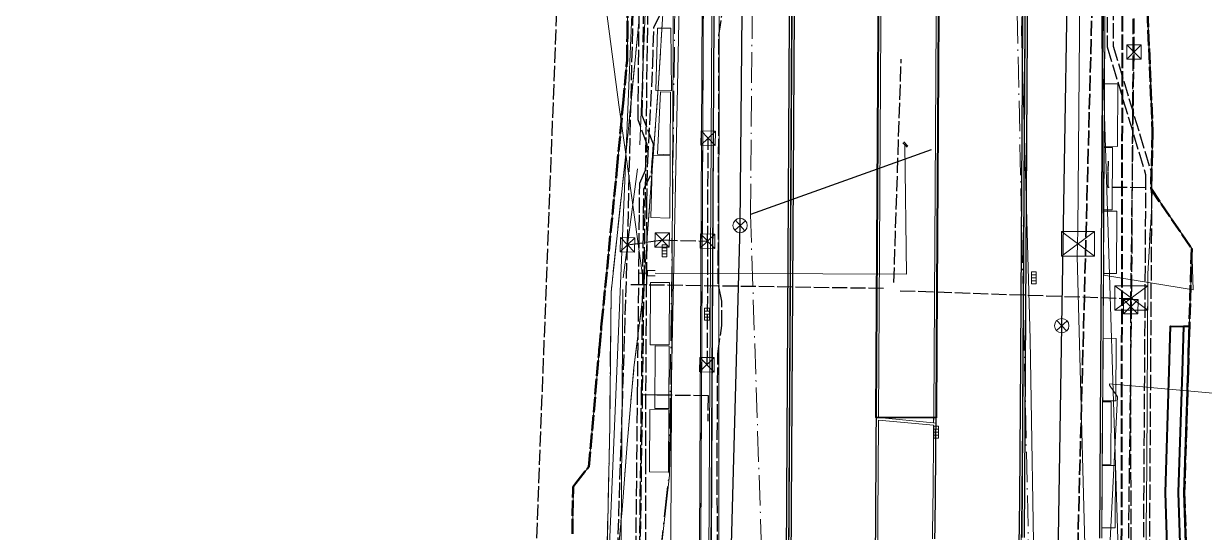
# Model space of a CAD drawing. Header units: metres. Extents: x 105014 to 106600, y 111320 to 118425.
# Drawn here: x 106060 to 106158.4, y 116085.7 to 116128.1 of the extents above; entities that cross this region are included whole.
import ezdxf

# ---------------------------------------------------------------- set-up
doc = ezdxf.new("R2010")
doc.units = ezdxf.units.M
doc.linetypes.add('DASHDOT', pattern=[3.556, 2.54, -0.508, 0, -0.508])
doc.linetypes.add('DASHED', pattern=[1.524, 1.27, -0.254])
for name, color, linetype, lineweight in [('00-BASE-LIMITE', 7, 'DASHED', 50), ('00-BASE-UE', 42, 'DASHED', 25), ('10-PAV-CALZADA-BRT', 12, 'CONTINUOUS', 30), ('10-PAV-CALZADA-MIXTA', 8, 'CONTINUOUS', 30), ('10-PAV-CICLORUTA', 76, 'CONTINUOUS', 18), ('10-PAV-ESTACION-TM', 1, 'CONTINUOUS', 40), ('10-PAV-SARDINEL', 252, 'CONTINUOUS', 13), ('20-EP-ZONA-DURA', 253, 'CONTINUOUS', 13), ('20-EP-ZONA-VERDE', 84, 'CONTINUOUS', 13), ('30-RED-ENEL-NODOS', 11, 'CONTINUOUS', 13), ('30-RED-ENEL-PROY', 1, 'DASHED', 25), ('30-RED-ETB-CAMARA', 151, 'CONTINUOUS', 13), ('30-RED-ETB-EXIST', 145, 'CONTINUOUS', 13), ('30-RED-ETB-PROY', 5, 'DASHED', 25), ('30-RED-MOVISTAR-PROY', 4, 'DASHED', 25), ('30-RED-VANTI-EXIST', 52, 'CONTINUOUS', 13), ('30-RED-VANTI-PROY', 2, 'DASHED', 25), ('30-RED-VANTI-RETIRO', 8, 'DASHDOT', 13), ('35-RH-ACUE-DOMICILIARIA', 152, 'CONTINUOUS', 9), ('35-RH-ACUE-MATRIZ-PJ', 150, 'DASHED', 40), ('35-RH-ACUE-MENOR-EXIST', 151, 'CONTINUOUS', 13), ('35-RH-ACUE-MENOR-PROY', 5, 'DASHED', 25), ('35-RH-PLUV-COLECTOR', 96, 'CONTINUOUS', 30), ('35-RH-PLUV-NODOS', 94, 'CONTINUOUS', 13), ('35-RH-PLUV-RETIRO', 8, 'DASHDOT', 13), ('35-RH-SUDS-ZONAS', 92, 'CONTINUOUS', 20), ('36-RH-SAN-COLECTOR-PROY', 6, 'DASHED', 35), ('50-EST-MURO-CONTENCION', 34, 'CONTINUOUS', 40), ('60-PREDIAL-LOTE', 42, 'CONTINUOUS', 13)]:
    doc.layers.add(name, color=color, linetype=linetype, lineweight=lineweight)

# ---------------------------------------------------------------- blocks, each defined once
blk = doc.blocks.new('CAM_ETB_T_13')
for p, q in [((-1.375, -1.025), (1.375, 1.025)), ((-1.375, 1.025), (1.375, -1.025))]:
    blk.add_line(p, q)
blk.add_lwpolyline([(-1.375, -1.025), (1.375, -1.025), (1.375, 1.025), (-1.375, 1.025)], close=True)
blk = doc.blocks.new('CAJA_ENEL')
for p, q in [((-0.6, -0.6), (0.6, 0.6)), ((-0.6, 0.6), (0.6, -0.6))]:
    blk.add_line(p, q)
blk.add_lwpolyline([(-0.6, -0.6), (0.6, -0.6), (0.6, 0.6), (-0.6, 0.6)], close=True)
blk = doc.blocks.new('SUMIDERO')
for p, q in [((-0.25, -0.2), (-0.25, 0.2)), ((0, -0.2), (0, 0.2)), ((0.25, -0.2), (0.25, 0.2))]:
    blk.add_line(p, q)
blk.add_lwpolyline([(-0.5, -0.2), (0.5, -0.2), (0.5, 0.2), (-0.5, 0.2)], close=True)
blk = doc.blocks.new('POZO_PLUV')
for p, q in [((-0.42, -0.42), (0.42, 0.42)), ((-0.42, 0.42), (0.42, -0.42))]:
    blk.add_line(p, q)
blk.add_circle((0, 0), 0.6)

msp = doc.modelspace()

# ---------------------------------------------------------------- linework, layer by layer
at = {"layer": '00-BASE-LIMITE'}
for points in [[(106154.3655, 116229.1179), (106153.7019, 116138.9795), (106153.4883, 116134.0007), (106153.6553, 116129.0427), (106154.0813, 116119.0099), (106153.9445, 116114.2991), (106157.3429, 116109.3175), (106157.0297, 116099.0699), (106156.7217, 116088.9849), (106157.1733, 116074.7187), (106157.2783, 116068.9017), (106157.0097, 116048.3165), (106155.2849, 116031.4089), (106154.9143, 116027.6511), (106155.0377, 116026.0231), (106144.8409, 116017.1951), (106143.1509, 116012.0663), (106141.4085, 116007.1649)], [(106105.7079, 116085.5379), (106105.7659, 116089.1389), (106105.7713, 116089.4799), (106105.8195, 116089.5407), (106106.0003, 116089.7687), (106107.0771, 116091.1271), (106107.9319, 116100.6777), (106107.9551, 116100.9359), (106107.9645, 116101.0423), (106108.0953, 116102.5025), (106108.0958, 116102.5078), (106108.1187, 116102.7644), (106108.1441, 116103.0477), (106109.3837, 116115.536), (106109.4179, 116115.8817), (106109.9387, 116121.4264), (106110.2311, 116124.5415), (106110.2759, 116125.0181), (106110.2907, 116127.0213), (106110.3291, 116132.2269)]]:
    msp.add_lwpolyline(points, dxfattribs=at)
at = {"layer": '00-BASE-UE'}
for points in [[(106105.7079, 116085.5379), (106105.7659, 116089.1389), (106105.7713, 116089.4799), (106105.8195, 116089.5407), (106106.0003, 116089.7687), (106107.0771, 116091.1271), (106107.9319, 116100.6777), (106107.9551, 116100.9359), (106107.9645, 116101.0423), (106108.0953, 116102.5025), (106108.0959, 116102.5079), (106108.1187, 116102.7645), (106108.1441, 116103.0477), (106109.3837, 116115.5361), (106109.4179, 116115.8817), (106109.9387, 116121.4265), (106110.2311, 116124.5415), (106110.2759, 116125.0181), (106110.2907, 116127.0213), (106110.3291, 116132.2269)], [(106153.6553, 116129.0427), (106154.0813, 116119.0099), (106153.9445, 116114.2991), (106157.3429, 116109.3175), (106157.0297, 116099.0699), (106156.7217, 116088.9849), (106157.1733, 116074.7187)]]:
    msp.add_lwpolyline(points, dxfattribs=at)
at = {"layer": '10-PAV-CALZADA-BRT'}
for points in [[(106123.9251, 116078.3809), (106124.6791, 116202.7061)], [(106131.6791, 116202.6635), (106130.9249, 116078.3381)], [(106135.9271, 116085.1419), (106135.9427, 116086.1027), (106135.9565, 116087.0643), (106135.9687, 116088.0265), (106135.9795, 116088.9893), (106135.9891, 116089.9529), (106135.9977, 116090.9187), (106136.0053, 116091.8831), (106136.0123, 116092.8483), (106136.0187, 116093.8141), (106136.0247, 116094.7805), (106136.0307, 116095.7477), (106136.6795, 116202.7235)], [(106143.6793, 116202.6811), (106143.0305, 116095.7049), (106143.0247, 116094.7367), (106143.0185, 116093.7675), (106143.0121, 116092.7979), (106143.0051, 116091.8277), (106142.9975, 116090.8567), (106142.9889, 116089.8871), (106142.9791, 116088.9153), (106142.9681, 116087.9427), (106142.9559, 116086.9695), (106142.9419, 116085.9959), (106142.9261, 116085.0215)]]:
    msp.add_lwpolyline(points, dxfattribs=at)
at = {"layer": '10-PAV-CALZADA-MIXTA'}
for points in [[(106106.0792, 116007.8343), (106106.3145, 116009.7581), (106112.1061, 116032.1974), (106112.943, 116033.2792), (106113.6244, 116034.465), (106114.1376, 116035.7328), (106114.4731, 116037.0587), (106115.9535, 116047.1041), (106116.1809, 116049.2355), (106116.3074, 116050.5608), (106116.4323, 116052.0035), (106116.6539, 116055.0049), (106116.8165, 116057.7713), (106116.9561, 116060.8329), (106117.0501, 116063.5687), (106117.1287, 116066.7131), (106117.1745, 116069.3401), (106117.2135, 116072.6421), (106117.2297, 116074.6263), (106117.2543, 116078.6185), (106119.1497, 116418.0944)], [(106125.3998, 116418.0883), (106123.5043, 116078.5835)], [(106143.3975, 116085.2353), (106144.0865, 116202.7079)], [(106150.3365, 116202.6713), (106149.6475, 116085.1985)]]:
    msp.add_lwpolyline(points, dxfattribs=at)
at = {"layer": '10-PAV-CICLORUTA'}
for points in [[(106113.8759, 116079.3073), (106114.4857, 116202.7261)], [(106116.8857, 116202.7421), (106116.2759, 116079.2953)]]:
    msp.add_lwpolyline(points, dxfattribs=at)
at = {"layer": '10-PAV-ESTACION-TM'}
msp.add_lwpolyline([(106136.0275, 116095.2201), (106131.0276, 116095.25), (106131.0568, 116100.0863), (106131.6791, 116202.6635), (106132.345, 116312.4465), (106137.3479, 116312.4161), (106137.3445, 116311.9829), (106137.3379, 116311.0781), (106137.3317, 116310.1735), (106137.3259, 116309.2695), (106137.3203, 116308.3659), (106137.3149, 116307.4625), (106136.6795, 116202.7235), (106136.0634, 116101.1354), (106136.0275, 116095.2201)], close=True, dxfattribs=at)
at = {"layer": '10-PAV-SARDINEL'}
for points in [[(106117.0543, 116078.6197), (106118.9497, 116418.0957)], [(106119.1497, 116418.0944), (106117.2543, 116078.6185)], [(106123.5043, 116078.5835), (106125.3998, 116418.0883)], [(106125.5998, 116418.0874), (106123.7043, 116078.5824)], [(106123.7251, 116078.3821), (106124.4791, 116202.7073)], [(106124.6791, 116202.7061), (106123.9251, 116078.3809)], [(106142.9261, 116085.0215), (106142.9419, 116085.9959), (106142.9559, 116086.9695), (106142.9681, 116087.9427), (106142.9791, 116088.9153), (106142.9889, 116089.8871), (106142.9975, 116090.8567), (106143.0051, 116091.8277), (106143.0121, 116092.7979), (106143.0185, 116093.7675), (106143.0247, 116094.7367), (106143.0305, 116095.7049), (106143.6793, 116202.6811)], [(106143.8793, 116202.6799), (106143.2305, 116095.7037), (106143.2247, 116094.7355), (106143.2185, 116093.7662), (106143.2121, 116092.7966), (106143.2051, 116091.8262), (106143.1975, 116090.855), (106143.1889, 116089.8852), (106143.1791, 116088.9132), (106143.1681, 116087.9403), (106143.1559, 116086.9668), (106143.1419, 116085.9929), (106143.1261, 116085.0181)], [(106143.1975, 116085.2365), (106143.8865, 116202.7091)], [(106144.0865, 116202.7079), (106143.3975, 116085.2353)], [(106149.6475, 116085.1985), (106150.3365, 116202.6713)], [(106150.5365, 116202.6701), (106149.8475, 116085.1973)]]:
    msp.add_lwpolyline(points, dxfattribs=at)
for points in [[(106131.8791, 116202.6623), (106131.2274, 116095.2312), (106131.0275, 116095.25), (106131.6791, 116202.6635), (106132.345, 116312.4465), (106132.5451, 116312.4642), (106131.8791, 116202.6623)], [(106136.0307, 116095.7477), (106136.0247, 116094.7805), (106135.8248, 116094.7993), (106135.8307, 116095.7489), (106136.4795, 116202.7247), (106137.1149, 116307.4637), (106137.1203, 116308.3671), (106137.1259, 116309.2708), (106137.1317, 116310.1749), (106137.1379, 116311.0796), (106137.1445, 116311.9845), (106137.1515, 116312.8706), (106137.3517, 116312.8883), (106137.3445, 116311.9829), (106137.3379, 116311.0781), (106137.3317, 116310.1735), (106137.3259, 116309.2695), (106137.3203, 116308.3659), (106137.3149, 116307.4625), (106136.6795, 116202.7235), (106136.0307, 116095.7477)]]:
    msp.add_lwpolyline(points, close=True, dxfattribs=at)
at = {"layer": '20-EP-ZONA-DURA'}
for points in [[(106123.7043, 116078.5824), (106125.5998, 116418.0874)], [(106114.4857, 116202.7261), (106113.8759, 116079.3073)], [(106116.2759, 116079.2953), (106116.8857, 116202.7421)], [(106124.4791, 116202.7073), (106123.7251, 116078.3821)], [(106143.1261, 116085.0181), (106143.1419, 116085.9929), (106143.1559, 116086.9668), (106143.1681, 116087.9403), (106143.1791, 116088.9132), (106143.1889, 116089.8852), (106143.1975, 116090.855), (106143.2051, 116091.8262), (106143.2121, 116092.7966), (106143.2185, 116093.7662), (106143.2247, 116094.7355), (106143.2305, 116095.7037), (106143.8793, 116202.6799)], [(106143.8865, 116202.7091), (106143.1975, 116085.2365)], [(106116.6632, 116137.4545), (106116.5157, 116107.5841), (106116.3759, 116079.2949)], [(106105.7079, 116085.5379), (106105.7659, 116089.1389), (106105.7713, 116089.4799), (106105.8195, 116089.5407), (106106.0003, 116089.7687), (106107.0771, 116091.1271), (106107.9319, 116100.6777), (106107.9551, 116100.9359), (106107.9645, 116101.0423), (106108.0953, 116102.5025), (106108.0958, 116102.5078), (106108.1187, 116102.7644), (106108.1441, 116103.0477), (106109.3837, 116115.536), (106109.4179, 116115.8817), (106109.9387, 116121.4264), (106110.2311, 116124.5415), (106110.2759, 116125.0181), (106110.2907, 116127.0213), (106110.3291, 116132.2269)], [(106149.8475, 116085.1973), (106149.8525, 116086.0451), (106150.9523, 116086.0387), (106150.9825, 116091.2387), (106149.8829, 116091.2449), (106149.8835, 116091.3451), (106150.5835, 116091.3409), (106150.6139, 116096.5409), (106149.9139, 116096.5451), (106149.9145, 116096.6451), (106151.0141, 116096.6385), (106151.0447, 116101.8385), (106149.9451, 116101.8449), (106149.9767, 116107.2449), (106151.0763, 116107.2383), (106151.1067, 116112.4383), (106150.0073, 116112.4447), (106150.0079, 116112.5447), (106150.7079, 116112.5407), (106150.7383, 116117.7405), (106150.0383, 116117.7447), (106150.0389, 116117.8459), (106151.1385, 116117.8381), (106151.1689, 116123.0381), (106150.0693, 116123.0445), (106150.1011, 116128.4445)], [(106153.6553, 116129.0427), (106154.0813, 116119.0099), (106153.9445, 116114.2991), (106153.9991, 116112.8451), (106153.9869, 116112.4263), (106153.9257, 116111.3993), (106153.8805, 116110.8441), (106153.8141, 116110.0541), (106153.8431, 116110.0115), (106153.6767, 116107.2153), (106153.6761, 116107.1287), (106153.6455, 116101.9209), (106153.6451, 116101.8209), (106153.6145, 116096.6233), (106153.6139, 116096.5233), (106153.5835, 116091.3235), (106153.5829, 116091.2237), (106153.5527, 116086.0235), (106153.5517, 116085.9219), (106153.5183, 116080.7225)], [(106131.1249, 116078.3369), (106131.2263, 116095.0305), (106135.8236, 116094.5985), (106135.8187, 116093.8154), (106135.8155, 116093.3335), (106135.814, 116093.1056), (106135.7872, 116089.7649), (106135.7795, 116088.9914), (106135.7687, 116088.0289), (106135.7565, 116087.067), (106135.7427, 116086.1058), (106135.7271, 116085.1454)]]:
    msp.add_lwpolyline(points, dxfattribs=at)
for points in [[(106113.9149, 116127.6863), (106112.8149, 116127.6929), (106112.6673, 116122.4951), (106113.9667, 116122.4581), (106113.9149, 116127.6863)], [(106113.8885, 116122.3603), (106113.0635, 116122.3755), (106112.8053, 116117.1819), (106113.8625, 116117.1293), (106113.8885, 116122.3603)], [(106113.8575, 116117.0683), (106112.4009, 116117.1029), (106112.2623, 116111.9047), (106113.8365, 116111.8627), (106113.8575, 116117.0683)], [(106113.8101, 116106.4977), (106112.2293, 116106.5049), (106112.2005, 116101.3049), (106113.7845, 116101.2961), (106113.8101, 116106.4977)], [(106113.7839, 116101.1961), (106112.5995, 116101.2029), (106112.5701, 116096.0031), (106113.7583, 116095.9963), (106113.7839, 116101.1961)], [(106113.7579, 116095.8963), (106112.1699, 116095.9051), (106112.1407, 116090.7051), (106113.7321, 116090.6961), (106113.7579, 116095.8963)], [(106135.8274, 116095.2213), (106135.8248, 116094.7993), (106131.2274, 116095.2312), (106131.2275, 116095.2488), (106135.8274, 116095.2213)], [(106136.0262, 116095.0176), (106136.0247, 116094.7805), (106135.9968, 116094.7831), (106136.0262, 116095.0176)]]:
    msp.add_lwpolyline(points, close=True, dxfattribs=at)
at = {"layer": '20-EP-ZONA-VERDE'}
for points in [[(106116.3759, 116079.2949), (106116.9857, 116202.7417)], [(106117.8857, 116202.7373), (106117.2759, 116079.2905)]]:
    msp.add_lwpolyline(points, dxfattribs=at)
for points in [[(106113.9149, 116127.6863), (106113.9667, 116122.4581), (106112.6673, 116122.4951), (106112.8149, 116127.6929), (106113.9149, 116127.6863)], [(106151.1689, 116123.0381), (106151.1385, 116117.8381), (106150.0389, 116117.8459), (106150.0693, 116123.0445), (106151.1689, 116123.0381)], [(106113.8885, 116122.3603), (106113.8625, 116117.1293), (106112.8053, 116117.1819), (106113.0635, 116122.3755), (106113.8885, 116122.3603)], [(106150.7383, 116117.7405), (106150.7079, 116112.5407), (106150.0079, 116112.5447), (106150.0383, 116117.7447), (106150.7383, 116117.7405)], [(106113.8575, 116117.0683), (106113.8365, 116111.8627), (106112.2623, 116111.9047), (106112.4009, 116117.1029), (106113.8575, 116117.0683)], [(106157.3429, 116109.3175), (106156.7217, 116088.9849), (106157.1721, 116074.7565), (106157.2783, 116068.9017), (106157.1489, 116058.9911), (106152.8533, 116059.3415), (106153.3487, 116070.0871), (106153.4587, 116075.2843), (106153.4615, 116075.4117), (106153.5173, 116080.6103), (106153.5183, 116080.7225), (106153.5517, 116085.9219), (106153.5527, 116086.0235), (106153.5829, 116091.2237), (106153.5835, 116091.3235), (106153.6139, 116096.5233), (106153.6145, 116096.6233), (106153.6451, 116101.8209), (106153.6455, 116101.9209), (106153.6761, 116107.1287), (106153.6767, 116107.2153), (106153.9869, 116112.4263), (106154.0375, 116114.1627), (106157.3429, 116109.3175)], [(106151.1067, 116112.4383), (106151.0763, 116107.2383), (106149.9767, 116107.2449), (106150.0073, 116112.4447), (106151.1067, 116112.4383)], [(106113.8101, 116106.4977), (106113.7845, 116101.2961), (106112.2005, 116101.3049), (106112.2293, 116106.5049), (106113.8101, 116106.4977)], [(106151.0447, 116101.8385), (106151.0141, 116096.6385), (106149.9145, 116096.6451), (106149.9451, 116101.8449), (106151.0447, 116101.8385)], [(106113.7839, 116101.1961), (106113.7583, 116095.9963), (106112.5701, 116096.0031), (106112.5995, 116101.2029), (106113.7839, 116101.1961)], [(106113.7579, 116095.8963), (106113.7321, 116090.6961), (106112.1407, 116090.7051), (106112.1699, 116095.9051), (106113.7579, 116095.8963)], [(106150.6139, 116096.5409), (106150.5835, 116091.3409), (106149.8835, 116091.3451), (106149.9139, 116096.5451), (106150.6139, 116096.5409)], [(106150.9825, 116091.2387), (106150.9523, 116086.0387), (106149.8525, 116086.0451), (106149.8829, 116091.2449), (106150.9825, 116091.2387)]]:
    msp.add_lwpolyline(points, close=True, dxfattribs=at)
at = {"layer": '30-RED-ENEL-PROY'}
for points in [[(106110.3103, 116109.6291), (106111.3307, 116151.9849)], [(106152.5327, 116125.7075), (106152.6607, 116147.1069)], [(106152.2595, 116104.4799), (106152.5327, 116125.7075)], [(106116.9855, 116109.9319), (106117.0331, 116118.5257)], [(106110.3103, 116109.6291), (106113.1941, 116110.0379)], [(106113.1941, 116110.0379), (106116.9855, 116109.9319)], [(106116.9855, 116109.9319), (106116.9291, 116099.6447)], [(106109.3835, 116080.9415), (106110.3103, 116109.6291)], [(106152.2841, 116083.3107), (106152.2595, 116104.4799)]]:
    msp.add_lwpolyline(points, dxfattribs=at)
at = {"layer": '30-RED-ETB-EXIST'}
for points in [[(106111.337, 116117.971), (106112.846, 116155.106), (106112.987, 116156.368), (106113, 116213.233), (106113.054, 116215.434), (106112.369, 116274.08), (106112.508, 116275.343), (106112.907, 116336.238), (106111.037, 116337.327)], [(106147.821, 116109.722), (106147.85, 116110.891), (106148.443, 116183.125), (106148.419, 116183.717), (106148.515, 116183.721)], [(106109.942, 116106.876), (106111.136, 116115.956)], [(106148.768, 116070.473), (106148.783, 116071.07), (106147.796, 116108.691), (106147.821, 116109.722)], [(106102.416, 116011.983), (106109.417, 116034.488), (106109.454, 116035.682), (106109.929, 116105.923)]]:
    msp.add_lwpolyline(points, dxfattribs=at)
at = {"layer": '30-RED-ETB-PROY'}
for points in [[(106152.295, 116105.201), (106152.344, 116105.849), (106152.775, 116183.329), (106152.658, 116183.959)], [(106132.508, 116106.482), (106133.119, 116125.103)], [(106110.596, 116106.336), (106131.649, 116106.019)], [(106133.021, 116105.811), (106151.634, 116105.17), (106152.295, 116105.201)], [(106151.651, 116051.073), (106151.657, 116051.651), (106152.328, 116104.636), (106152.295, 116105.201)]]:
    msp.add_lwpolyline(points, dxfattribs=at)
at = {"layer": '30-RED-MOVISTAR-PROY'}
for points in [[(106107.7523, 116029.9667), (106111.0121, 116057.8853), (106113.0852, 116206.0403)], [(106101.0052, 116039.5129), (106104.5849, 116133.6271), (106111.3849, 116194.5017)]]:
    msp.add_lwpolyline(points, dxfattribs=at)
at = {"layer": '30-RED-VANTI-EXIST'}
for points in [[(106110.1555, 116117.1988), (106109.5899, 116121.3043), (106107.8433, 116134.6225), (106106.6781, 116143.1921), (106106.2205, 116156.9031), (106105.8251, 116167.9633), (106105.8165, 116190.3763), (106105.4635, 116216.6087), (106104.9805, 116231.9573), (106102.3827, 116238.7765), (106098.2463, 116243.8735), (106094.1191, 116246.5751), (106089.9185, 116248.5615), (106081.1771, 116249.6573), (106066.7021, 116251.4073), (106059.9645, 116252.0813)], [(106113.0367, 116233.5895), (106112.9073, 116213.5411), (106112.8111, 116200.1485), (106112.3255, 116167.8619), (106112.3639, 116142.4469), (106111.2531, 116128.1765), (106110.3795, 116119.3053), (106110.1555, 116117.1988)], [(106114.9813, 116172.9885), (106114.5977, 116129.5549), (106113.8075, 116090.4349), (106111.7893, 116072.4021)], [(106111.9418, 116110.2451), (106112.4437, 116117.0063), (106112.8887, 116123.1073), (106113.2818, 116129.3214)], [(106110.1555, 116117.1988), (106108.9307, 116105.6843), (106108.8273, 116094.5545), (106108.4077, 116074.6193), (106108.3045, 116060.7423), (106108.4509, 116055.2983)], [(106111.5759, 116106.8876), (106110.1555, 116117.1988)], [(106111.7208, 116106.8968), (106111.7889, 116107.8745), (106111.9353, 116110.1489)], [(106111.9353, 116110.1489), (106111.9418, 116110.2451)], [(106111.9353, 116110.1489), (106111.9418, 116110.2451)], [(106111.6648, 116106.2421), (106111.5759, 116106.8876)], [(106111.6769, 116106.2664), (106111.7208, 116106.8968)], [(106111.6138, 116105.5514), (106111.6433, 116105.7845), (106111.6717, 116106.1923)], [(106111.6718, 116106.1983), (106111.6648, 116106.2421)], [(106111.6717, 116106.1923), (106111.6718, 116106.1983)], [(106111.6717, 116106.1923), (106111.6718, 116106.1983)], [(106111.6718, 116106.1983), (106111.6769, 116106.2664)], [(106108.6347, 116049.9355), (106108.7255, 116054.1633), (106108.8995, 116062.2745), (106109.1123, 116072.3337), (106109.2639, 116079.5579), (106109.4109, 116082.9305), (106109.8531, 116087.5631), (106110.2731, 116093.0331), (106110.8379, 116099.4195), (106111.6138, 116105.5514)]]:
    msp.add_lwpolyline(points, dxfattribs=at)
at = {"layer": '30-RED-VANTI-PROY'}
for points in [[(106117.8912, 116114.1417), (106117.9073, 116119.4089), (106117.9129, 116127.0677), (106118.3309, 116129.7639), (106118.3914, 116131.8859)], [(106111.9418, 116110.2451), (106111.9055, 116113.0555), (106111.9861, 116116.5949), (106112.2487, 116121.2627), (106112.4061, 116124.6043), (106112.5081, 116127.7341), (106113.2818, 116129.3214)], [(106117.8741, 116108.5546), (106117.8912, 116114.1417)], [(106111.9101, 116106.9089), (106111.9418, 116110.2451)], [(106117.7852, 116079.6805), (106117.7957, 116084.2301), (106117.7883, 116093.5687), (106117.8281, 116100.5579), (106118.1735, 116102.9083), (106118.1637, 116104.9255), (106117.8675, 116106.3949), (106117.8741, 116108.5546)], [(106111.9002, 116105.8555), (106111.9085, 116106.7336)], [(106111.9085, 116106.7336), (106111.9101, 116106.9089)], [(106111.8975, 116105.5694), (106111.9002, 116105.8555)], [(106111.7896, 116072.4243), (106111.8357, 116076.8043), (106111.8191, 116091.3697), (106111.8659, 116102.2125), (106111.8975, 116105.5694)]]:
    msp.add_lwpolyline(points, dxfattribs=at)
at = {"layer": '30-RED-VANTI-RETIRO'}
for points in [[(106113.0367, 116233.5895), (106112.9073, 116213.5411), (106112.8111, 116200.1485), (106112.3255, 116167.8619), (106112.3639, 116142.4469), (106111.2531, 116128.1765), (106110.3795, 116119.3053), (106110.1555, 116117.1988)], [(106111.7896, 116072.4243), (106113.7777, 116090.6691), (106114.4832, 116147.4822)], [(106111.9418, 116110.2451), (106112.4437, 116117.0063), (106112.8887, 116123.1073), (106113.2818, 116129.3214)], [(106110.1555, 116117.1988), (106108.9307, 116105.6843), (106108.8273, 116094.5545), (106108.4077, 116074.6193), (106108.3045, 116060.7423), (106108.4509, 116055.2983)], [(106111.7208, 116106.8968), (106111.7889, 116107.8745), (106111.9353, 116110.1489)], [(106111.9353, 116110.1489), (106111.9418, 116110.2451)], [(106111.9353, 116110.1489), (106111.9418, 116110.2451)], [(106111.6769, 116106.2664), (106111.7208, 116106.8968)], [(106111.6138, 116105.5514), (106111.6433, 116105.7845), (106111.6717, 116106.1923)], [(106111.6717, 116106.1923), (106111.6718, 116106.1983)], [(106111.6718, 116106.1983), (106111.6769, 116106.2664)], [(106108.6347, 116049.9355), (106108.7255, 116054.1633), (106108.8995, 116062.2745), (106109.1123, 116072.3337), (106109.2639, 116079.5579), (106109.4109, 116082.9305), (106109.8531, 116087.5631), (106110.2731, 116093.0331), (106110.8379, 116099.4195), (106111.6138, 116105.5514)]]:
    msp.add_lwpolyline(points, dxfattribs=at)
at = {"layer": '35-RH-ACUE-DOMICILIARIA'}
for points in [[(106112.621, 116107.2657), (106133.5572, 116107.1834), (106133.4339, 116117.9566)], [(106133.2619, 116118.138), (106133.6059, 116117.7752)], [(106133.3366, 116118.2088), (106133.6806, 116117.846)], [(106111.981, 116107.2682), (106111.2494, 116107.2711)], [(106112.62, 116107.0361), (106111.98, 116107.0391), (106111.9821, 116107.4978), (106112.6221, 116107.4948)]]:
    msp.add_lwpolyline(points, dxfattribs=at)
at = {"layer": '35-RH-ACUE-MATRIZ-PJ'}
msp.add_lwpolyline([(106149.9733, 116045.1078), (106151.4298, 116045.1136), (106151.7613, 116241.0174), (106149.0656, 116242.6969)], dxfattribs=at)
at = {"layer": '35-RH-ACUE-MENOR-EXIST'}
for points in [[(106150.5, 116332.35), (106150.14, 116318.2), (106150.09, 116316.36), (106149.21, 116281.69), (106150.3, 116221.11), (106151.4, 116196.3), (106150.67, 116172.94), (106149.94, 116124.77), (106151.4, 116078.06), (106149.21, 116035), (106145.19, 116011.65), (106138.26, 115994.13), (106126.21, 115971.87), (106118.91, 115957.64), (106109.79, 115937.2), (106106.5, 115911.66), (106102.51, 115884.52), (106100.5346, 115872.3744), (106099.41, 115865.46), (106097.31, 115828.21), (106095.13, 115790.53)], [(106117.71, 116239.7), (106117.47, 116220.39), (106115.0361, 116216.6973), (106114.3054, 116215.3542), (106106.97, 116041.02)], [(106117.3177, 116224.9041), (106117.3908, 116209.1697), (106117.9649, 116145.1093), (106117.9257, 116107.7867), (106117.9173, 116062.0411), (106117.9165, 116062.0407)], [(106134.9498, 116004.6124), (106135.2069, 116011.0642), (106135.2583, 116018.572), (106135.6186, 116023.5087), (106137.5781, 116033.1577), (106139.8425, 116047.9162), (106143.6036, 116072.5795), (106144.2778, 116076.784), (106144.2264, 116079.7666), (106143.8661, 116101.7758), (106143.1482, 116127.5242), (106143.5099, 116136.9634), (106144.1275, 116150.6935), (106144.9009, 116170.3728), (106145.982, 116189.2279), (106146.2393, 116198.4841), (106147.167, 116209.3627), (106147.6817, 116221.4472)]]:
    msp.add_lwpolyline(points, dxfattribs=at)
at = {"layer": '35-RH-ACUE-MENOR-PROY'}
for points in [[(106152.9325, 116240.3209), (106151.9865, 116238.8819), (106151.9865, 116209.1082), (106152.6274, 116205.8859), (106152.6253, 116193.7479), (106151.1844, 116187.5309), (106151.0065, 116169.026), (106152.477, 116163.6182), (106152.4483, 116151.1172), (106150.9093, 116146.3972), (106150.7872, 116126.195), (106153.9991, 116115.5581), (106153.6927, 116065.5326)], [(106088.2237, 116029.9771), (106087.1534, 116030.13), (106087.6153, 116033.2557), (106102.3606, 116030.8881), (106107.9864, 116033.8162), (106108.8939, 116039.6083), (106109.2022, 116041.5758), (106110.9552, 116052.7639), (106111.0003, 116056.653), (106111.4706, 116097.1523), (106111.6457, 116112.2371), (106111.6693, 116114.2725), (106112.3183, 116115.6114), (106112.4591, 116118.0282), (106111.5332, 116120.4226), (106111.8075, 116138.9224), (106112.6746, 116140.9795), (106112.6744, 116142.9014), (106112.6735, 116158.4216), (106112.6402, 116194.4535), (106112.3332, 116214.4691)], [(106108.8939, 116039.6083), (106108.3008, 116039.6992), (106106.4265, 116039.9949), (106107.8156, 116048.1493), (106110.6831, 116053.1087), (106110.7208, 116056.6864), (106111.1475, 116097.1565), (106111.3015, 116112.2963), (106111.3277, 116114.7603), (106111.8106, 116115.8432), (106111.9441, 116117.9936), (106111.1873, 116120.0506), (106111.3793, 116139.1151), (106112.2127, 116141.0901), (106112.3349, 116194.6951), (106112.0512, 116214.3716)], [(106151.0254, 116212.9928), (106152.1275, 116206.3383), (106152.1253, 116193.8051), (106150.742, 116189.1417), (106150.685, 116187.5905), (106150.5095, 116168.669), (106151.9769, 116163.552), (106151.9416, 116151.1952), (106150.3903, 116146.8796), (106150.2868, 116126.1224), (106153.4968, 116115.4919), (106153.2355, 116072.5285), (106150.8693, 116065.0085), (106150.7642, 116054.7697), (106149.901, 116050.5404), (106145.9956, 116031.4053), (106144.9519, 116026.2915), (106143.6468, 116019.898), (106138.6325, 116006.738)], [(106153.4902, 116114.3937), (106150.3633, 116114.4067), (106150.385, 116115.7559), (106150.3911, 116116.6065)], [(106111.4706, 116097.1523), (106112.7602, 116097.1374), (106117.0167, 116097.0868), (106116.9911, 116094.9353)]]:
    msp.add_lwpolyline(points, dxfattribs=at)
at = {"layer": '35-RH-PLUV-COLECTOR'}
for points in [[(106146.5007, 116102.8957), (106147.1988, 116145.08)], [(106146.5007, 116102.8957), (106147.1988, 116145.08)], [(106119.6935, 116111.2422), (106119.9298, 116134.9166)], [(106119.6935, 116111.2422), (106119.9298, 116134.9166)], [(106135.6059, 116117.5379), (106120.556, 116112.173)], [(106118.77, 116077.4971), (106119.6935, 116111.2422)], [(106118.77, 116077.4971), (106119.6935, 116111.2422)], [(106145.7008, 116051.7149), (106146.5007, 116102.8957)], [(106145.7008, 116051.7149), (106146.5007, 116102.8957)]]:
    msp.add_lwpolyline(points, dxfattribs=at)
at = {"layer": '35-RH-PLUV-RETIRO'}
for points in [[(106120.556, 116112.173), (106120.8276, 116142.8349), (106119.6113, 116182.117)], [(106142.7894, 116128.9461), (106144.4868, 116048.56)], [(106119.5138, 116036.3348), (106121.4792, 116084.2466), (106120.556, 116112.173)]]:
    msp.add_lwpolyline(points, dxfattribs=at)
at = {"layer": '35-RH-SUDS-ZONAS'}
for points in [[(106113.7845, 116101.2961), (106112.2004, 116101.3049), (106112.2293, 116106.5048), (106113.8101, 116106.496), (106113.7845, 116101.2961)], [(106151.045, 116101.8384), (106149.945, 116101.8449), (106149.9145, 116096.645), (106151.0145, 116096.6385), (106151.045, 116101.8384)], [(106113.7321, 116090.6961), (106112.1406, 116090.7051), (106112.1695, 116095.905), (106113.7577, 116095.8963), (106113.7321, 116090.6961)], [(106150.9828, 116091.2386), (106149.8828, 116091.245), (106149.8523, 116086.045), (106150.9528, 116086.0387), (106150.9828, 116091.2386)]]:
    msp.add_lwpolyline(points, close=True, dxfattribs=at)
at = {"layer": '36-RH-SAN-COLECTOR-PROY'}
msp.add_lwpolyline([(106149.0361, 116129.8303), (106146.93, 116050.11)], dxfattribs=at)
at = {"layer": '50-EST-MURO-CONTENCION'}
for points in [[(106155.6037, 116074.6795), (106155.1508, 116088.984), (106155.4605, 116099.1178), (106155.5751, 116102.8678), (106156.6446, 116102.8351), (106156.53, 116099.0851), (106156.2213, 116088.9846), (106156.6734, 116074.7061)], [(106157.1733, 116074.7185), (106156.7216, 116088.9849), (106157.0297, 116099.0699), (106157.1447, 116102.8322), (106156.6446, 116102.8351), (106156.53, 116099.0851), (106156.2213, 116088.9846), (106156.6734, 116074.7061)]]:
    msp.add_lwpolyline(points, dxfattribs=at)
at = {"layer": '60-PREDIAL-LOTE'}
for points in [[(106157.3525, 116109.3207), (106157.4698, 116105.8862), (106156.301, 116106.078), (106151.5079, 116106.8643), (106150.5183, 116107.0266), (106150.0003, 116107.1116), (106149.5747, 116162.0206), (106149.57, 116162.742), (106149.4899, 116171.9315), (106148.9392, 116229.7868), (106149.7129, 116229.6698), (106153.2576, 116229.1339), (106154.3739, 116228.9651), (106154.3734, 116228.8938), (106153.7116, 116138.9827), (106153.4979, 116134.0039), (106153.6649, 116129.046), (106153.7813, 116126.3026), (106154.0031, 116121.0815), (106154.0908, 116119.0131), (106153.9542, 116114.3022), (106157.3525, 116109.3207)], [(106146.6497, 116023.0767), (106146.8204, 116028.1961), (106146.9911, 116033.3155), (106148.1389, 116039.5799), (106149.1683, 116045.6823), (106149.8427, 116050.9267), (106150.1395, 116058.4019), (106150.3671, 116081.7609), (106151.1377, 116096.9735), (106150.4905, 116097.9307), (106150.4913, 116098.0491), (106192.994, 116094.2076), (106213.4884, 116092.3553), (106233.9827, 116090.5029), (106239.8705, 115997.3087), (106173.2871, 116004.6065), (106163.6579, 116005.662), (106148.5997, 116007.3124), (106150.4138, 116009.6161), (106153.5996, 116017.7974), (106148.4814, 116018.7599), (106146.2942, 116019.3443), (106146.6497, 116023.0767)]]:
    msp.add_lwpolyline(points, close=True, dxfattribs=at)

# ---------------------------------------------------------------- block references
at = {"layer": '30-RED-ENEL-NODOS'}
for p, rotation in [((106152.5327, 116125.7075), 89.6), ((106117.0331, 116118.5257), 89), ((106110.3103, 116109.629), 88.4), ((106113.194, 116110.0379), 89.5), ((106116.9855, 116109.9318), 89), ((106152.2595, 116104.4798), 89.6), ((106116.9289, 116099.6447), 89)]:
    msp.add_blockref('CAJA_ENEL', p, dxfattribs=dict(at, rotation=rotation))
at = {"layer": '30-RED-ETB-CAMARA'}
for p in [(106147.847, 116109.721), (106152.295, 116105.201)]:
    msp.add_blockref('CAM_ETB_T_13', p, dxfattribs=at)
at = {"layer": '35-RH-PLUV-NODOS'}
for name, p, rotation in [('POZO_PLUV', (106119.6935, 116111.2422), 267), ('POZO_PLUV', (106119.6935, 116111.2422), 267), ('SUMIDERO', (106113.3882, 116109.119), 270), ('SUMIDERO', (106113.3882, 116109.119), 270), ('SUMIDERO', (106113.3882, 116109.119), 270), ('SUMIDERO', (106144.1773, 116106.8711), 90.2), ('SUMIDERO', (106144.1773, 116106.8711), 90.2), ('SUMIDERO', (106144.1773, 116106.8711), 90.2), ('SUMIDERO', (106116.9353, 116103.8456), 270), ('SUMIDERO', (106116.9353, 116103.8456), 270), ('SUMIDERO', (106116.9353, 116103.8456), 270), ('POZO_PLUV', (106146.5007, 116102.8957), 267), ('POZO_PLUV', (106146.5007, 116102.8957), 267), ('SUMIDERO', (106136.0287, 116094.0306), 90.2), ('SUMIDERO', (106136.0287, 116094.0306), 90.2), ('SUMIDERO', (106136.0287, 116094.0306), 90.2)]:
    msp.add_blockref(name, p, dxfattribs=dict(at, rotation=rotation))

doc.saveas('drawing.dxf')
